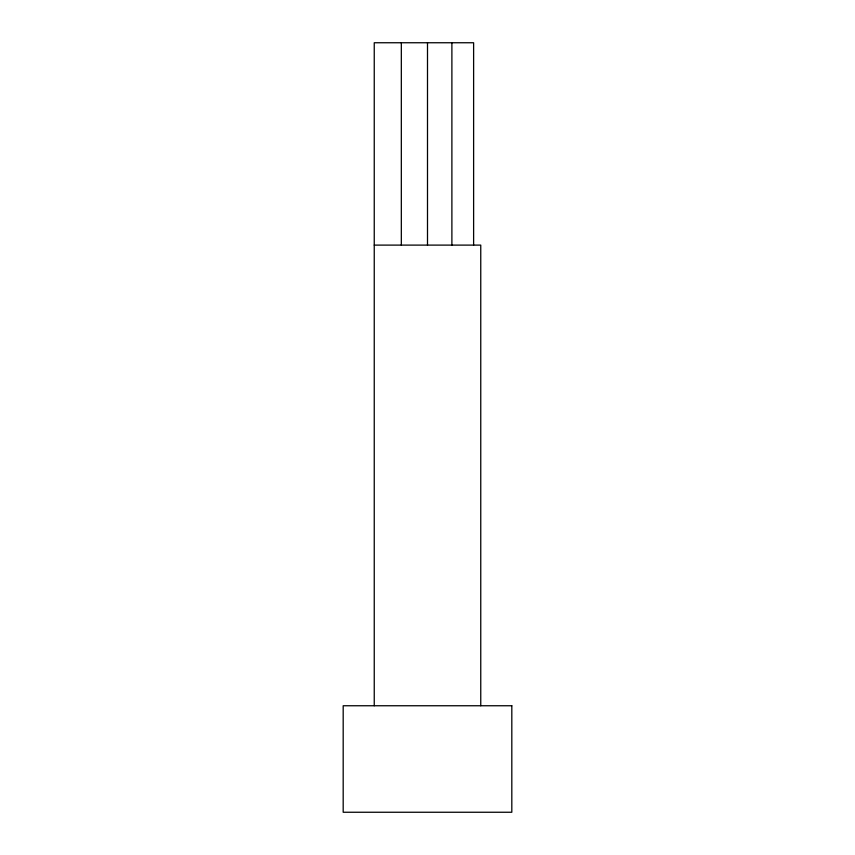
<?xml version="1.0" encoding="UTF-8"?>
<svg xmlns="http://www.w3.org/2000/svg" width="855" height="855" viewBox="0 0 855 855"><rect width="100%" height="100%" fill="white"/><g stroke="black" fill="none" stroke-linecap="round" stroke-linejoin="round"><path stroke-width="1.28" d="M374.244 245.107L480.756 245.107L480.756 705.749M473.617 245.107L473.617 42.75L374.244 42.75L374.244 705.749M451.889 42.75L451.889 245.107M427.5 42.75L427.5 245.107M401.326 42.75L401.326 245.107M511.814 705.749L343.186 705.749L343.186 812.25L511.814 812.25L511.814 705.749"/></g></svg>
